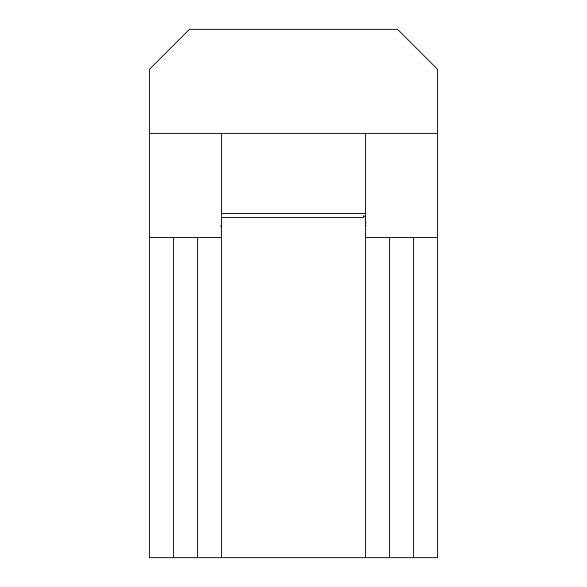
<?xml version="1.0" encoding="UTF-8"?>
<svg xmlns="http://www.w3.org/2000/svg" width="587" height="587" viewBox="0 0 587 587"><rect width="100%" height="100%" fill="white"/><g stroke="black" fill="none" stroke-linecap="round" stroke-linejoin="round"><path stroke-width="0.88" d="M365.54 223.119L366.039 222.51M149.421 133.41L437.579 133.41M221.46 213.455L365.54 213.455M363.595 216.287L365.54 216.287M221.46 217.454L363.595 217.454L363.595 215.708M221.02 225.459L221.46 225.459M365.54 225.459L365.98 225.459M149.421 237.471L221.46 237.471M365.54 237.471L437.579 237.471M220.961 226.266L221.46 227.118M413.571 237.258L413.571 557.65M389.555 237.361L389.555 557.65M365.54 133.41L365.54 557.65M221.46 133.41L221.46 557.65M197.445 237.361L197.445 557.65M173.429 237.258L173.429 557.65M189.44 29.35L149.421 69.376L149.421 557.65L437.579 557.65L437.579 69.376L397.56 29.35L189.44 29.35"/></g></svg>
